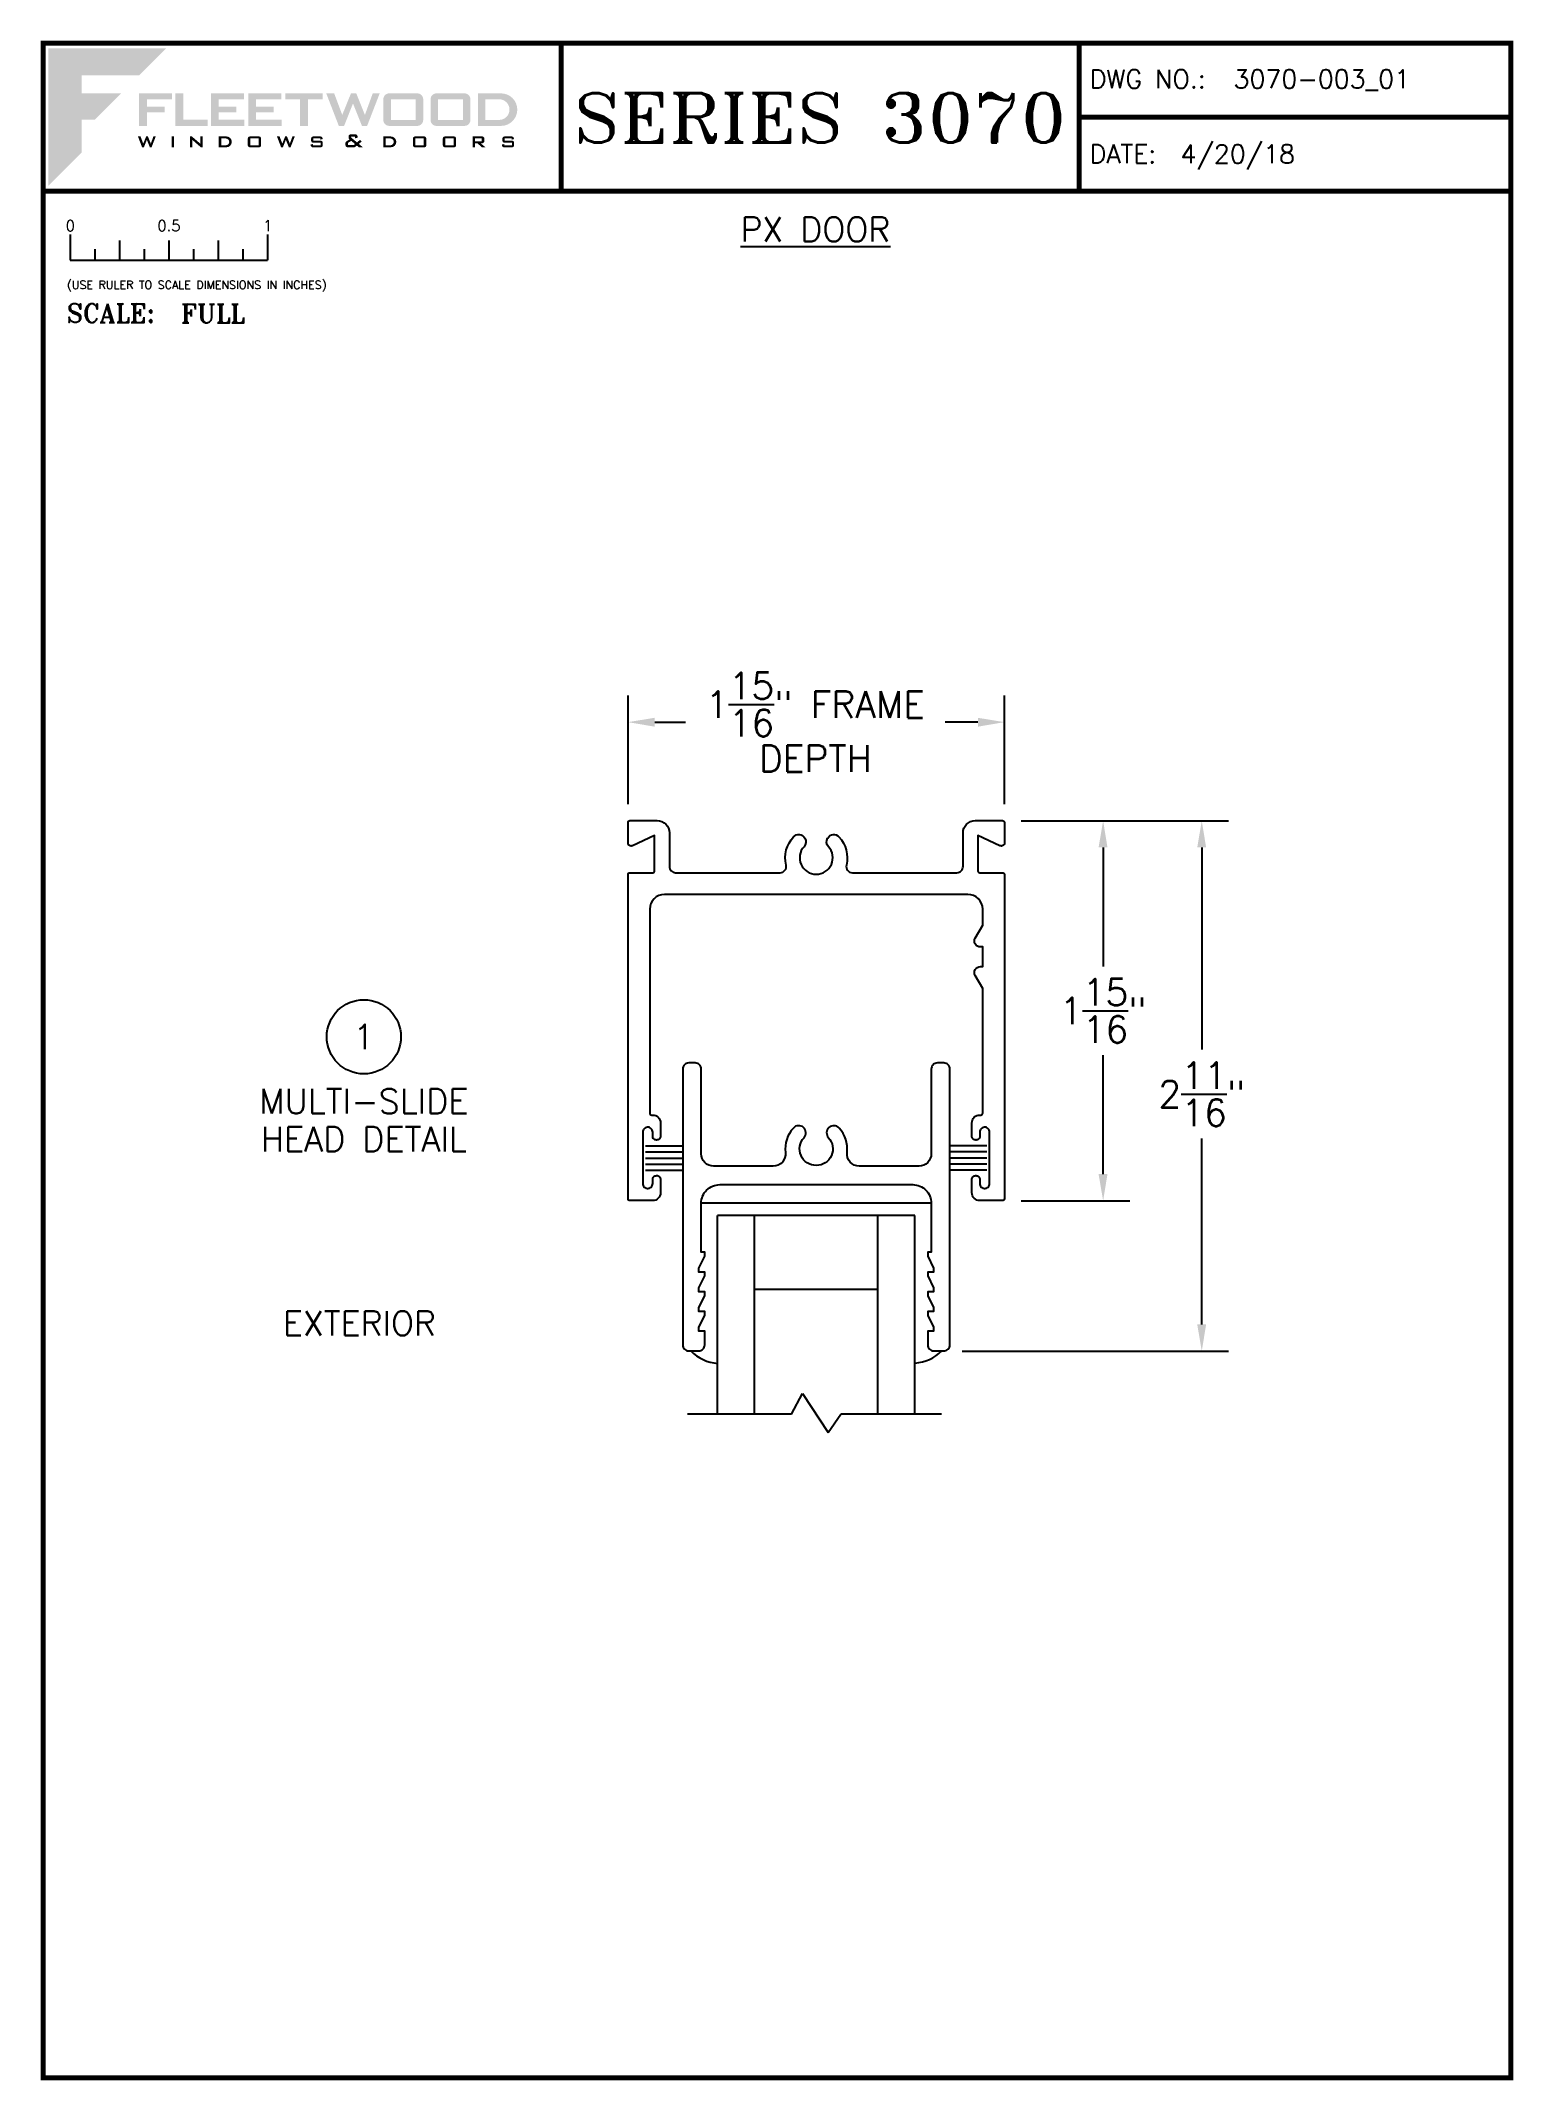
# Paper-space layout 'DETAIL 1' of a CAD drawing. Extents: x 0.3 to 7.8, y 0.1 to 10.4.
# The model-space entities are those that its viewports show. They can reach past a viewport. Long polylines and large blocks are cut down to what shows.
import ezdxf
from ezdxf.enums import TextEntityAlignment as Align

# ---------------------------------------------------------------- set-up
doc = ezdxf.new("R2010")
doc.units = 0
doc.header["$LTSCALE"] = 0.25
doc.header["$MEASUREMENT"] = 0
doc.layers.get('0').update_dxf_attribs({"linetype": 'CONTINUOUS'})
doc.layers.get('DEFPOINTS').update_dxf_attribs({"color": 1, "linetype": 'CONTINUOUS'})
for name, color, linetype in [('DIM', 7, 'CONTINUOUS'), ('FRAME', 1, 'CONTINUOUS'), ('GLASS-VINYL', 7, 'CONTINUOUS'), ('SEAL', 7, 'CONTINUOUS'), ('TEXT', 7, 'CONTINUOUS')]:
    doc.layers.add(name, color=color, linetype=linetype)
doc.layers.add('VP', color=40, linetype='CONTINUOUS', plot=False)
doc.layers.get('VP').off()
doc.styles.add('ROMANS', font='romans')
doc.styles.add('ROMANT', font='romant')
doc.styles.add('SIMPLEX-094', font='simplex.shx', dxfattribs={"height": 0.094})
doc.styles.get("Standard").update_dxf_attribs({"font": 'simplex.shx'})
doc.dimstyles.new('FULL SCALE', dxfattribs={"dimscale": 0.75, "dimtxt": 0.18, "dimasz": 0.18, "dimexe": 0.18, "dimexo": 0.125, "dimgap": 0.09, "dimtad": 0, "dimtih": 1, "dimtoh": 1, "dimdec": 4, "dimzin": 0, "dimdsep": 46, "dimlunit": 4, "dimtxsty": 'Standard', "dimcen": 0.09, "dimadec": 0, "dimazin": 0, "dimtfac": 1, "dimtdec": 4, "dimtofl": 0, "dimtmove": 0, "dimatfit": 3, "dimfxl": 0, "dimtolj": 1, "dimtzin": 0, "dimarcsym": 0})

# ---------------------------------------------------------------- blocks, each defined once
blk = doc.blocks.new('sectball')
blk.add_circle((0, 0), 0.125)
blk.add_attdef('NO', text='', height=0.062).set_placement((0, 0), align=Align.MIDDLE_CENTER)
for tag, p in [('LINE1', (0, -0.2588)), ('LINE2', (0, -0.3864)), ('LINE3', (0, -0.5214))]:
    blk.add_attdef(tag, text='', height=0.078).set_placement(p, align=Align.CENTER)
blk = doc.blocks.new('*D54')
at = {"layer": 'DEFPOINTS', "color": 0}
for p in [(5.185, 6.996), (3.277, 6.486), (5.185, 6.486)]:
    blk.add_point(p, dxfattribs=at)
at = {"layer": 'TEXT', "color": 0, "lineweight": -2}
for p, q in [((3.277, 6.58), (3.277, 7.131)), ((5.185, 6.58), (5.185, 7.131)), ((3.412, 6.996), (3.568, 6.996)), ((5.05, 6.996), (4.885, 6.996))]:
    blk.add_line(p, q, dxfattribs=at)
at = {"layer": 'TEXT', "color": 0}
for points in [[(3.412, 7.018), (3.412, 6.973), (3.277, 6.996)], [(5.05, 7.018), (5.05, 6.973), (5.185, 6.996)]]:
    blk.add_solid(points, dxfattribs=at)
at = {"layer": 'TEXT', "color": 0, "insert": (4.226, 6.996), "char_height": 0.135, "attachment_point": 5}
blk.add_mtext('\\A1;1{\\H1.000000x;\\S15/16;}" FRAME\\PDEPTH', dxfattribs=at)
blk = doc.blocks.new('*D55')
at = {"layer": 'DEFPOINTS', "color": 0}
for p in [(5.175, 6.496), (4.877, 3.808), (6.185, 3.808)]:
    blk.add_point(p, dxfattribs=at)
at = {"layer": 'TEXT', "color": 0, "lineweight": -2}
for p, q in [((5.269, 6.496), (6.32, 6.496)), ((6.185, 6.361), (6.185, 5.336)), ((6.185, 3.943), (6.185, 4.886)), ((4.971, 3.808), (6.32, 3.808))]:
    blk.add_line(p, q, dxfattribs=at)
at = {"layer": 'TEXT', "color": 0}
for points in [[(6.162, 6.361), (6.207, 6.361), (6.185, 6.496)], [(6.162, 3.943), (6.207, 3.943), (6.185, 3.808)]]:
    blk.add_solid(points, dxfattribs=at)
at = {"layer": 'TEXT', "color": 0, "insert": (6.185, 5.111), "char_height": 0.135, "attachment_point": 5}
blk.add_mtext('\\A1;2{\\H1.000000x;\\S11/16;}"', dxfattribs=at)
blk = doc.blocks.new('Fleetwood_Logo_6-10-15')
h = blk.add_hatch(color=154)
h.dxf.hatch_style = 1
h.paths.add_polyline_path([(0.2526, -0.0017), (0.0019, -0.0017), (0.0019, -0.2942), (0.0725, -0.2236), (0.0725, -0.1535), (0.1007, -0.1535), (0.1567, -0.0976), (0.0725, -0.0976), (0.0725, -0.0596), (0.1946, -0.0596)])
h = blk.add_hatch(color=251)
h.dxf.hatch_style = 1
h.paths.add_polyline_path([(0.2487, -0.1256), (0.2112, -0.1256), (0.2112, -0.1102), (0.2647, -0.1102), (0.2647, -0.0976), (0.1946, -0.0976), (0.1946, -0.1667), (0.2112, -0.1667), (0.2112, -0.1377), (0.2487, -0.1377)])
h = blk.add_hatch(color=251)
h.dxf.hatch_style = 1
h.paths.add_polyline_path([(0.2886, -0.0976), (0.272, -0.0976), (0.272, -0.1667), (0.3401, -0.1667), (0.3401, -0.1535), (0.2886, -0.1535)])
h = blk.add_hatch(color=251)
h.dxf.hatch_style = 1
h.paths.add_polyline_path([(0.4175, -0.0976), (0.3474, -0.0976), (0.3474, -0.1667), (0.4185, -0.1667), (0.4185, -0.1534), (0.364, -0.1534), (0.364, -0.1377), (0.4015, -0.1377), (0.4015, -0.1256), (0.364, -0.1256), (0.364, -0.1102), (0.4175, -0.1102)])
h = blk.add_hatch(color=251)
h.dxf.hatch_style = 1
h.paths.add_polyline_path([(0.4965, -0.0976), (0.4264, -0.0976), (0.4264, -0.1667), (0.4975, -0.1667), (0.4975, -0.1534), (0.443, -0.1534), (0.443, -0.1377), (0.4804, -0.1377), (0.4804, -0.1256), (0.443, -0.1256), (0.443, -0.1102), (0.4965, -0.1102)])
h = blk.add_hatch(color=251)
h.dxf.hatch_style = 1
h.paths.add_polyline_path([(0.5842, -0.0976), (0.5054, -0.0976), (0.5054, -0.1102), (0.5365, -0.1102), (0.5365, -0.1667), (0.5531, -0.1667), (0.5531, -0.1102), (0.5842, -0.1102)])
h = blk.add_hatch(color=251)
h.dxf.hatch_style = 1
h.paths.add_polyline_path([(0.6089, -0.0976), (0.5921, -0.0976), (0.6188, -0.1667), (0.63, -0.1667), (0.6489, -0.1192), (0.6679, -0.1667), (0.6789, -0.1667), (0.7056, -0.0976), (0.6908, -0.0976), (0.6742, -0.1433), (0.6558, -0.0976), (0.6446, -0.0976), (0.6261, -0.1433)])
h = blk.add_hatch(color=251)
h.dxf.hatch_style = 1
h.paths.add_polyline_path([(0.7853, -0.0976), (0.726, -0.0976, 0.414214), (0.7133, -0.1102), (0.7133, -0.154, 0.414214), (0.726, -0.1667), (0.7853, -0.1667, 0.414214), (0.798, -0.154), (0.798, -0.1102, 0.414214)])
h.paths.add_polyline_path([(0.7819, -0.1102), (0.7819, -0.154), (0.7294, -0.154), (0.7294, -0.1102)], flags=16)
h = blk.add_hatch(color=251)
h.dxf.hatch_style = 1
h.paths.add_polyline_path([(0.8856, -0.0976), (0.8262, -0.0976, 0.414214), (0.8136, -0.1102), (0.8136, -0.154, 0.414214), (0.8262, -0.1667), (0.8856, -0.1667, 0.414214), (0.8982, -0.154), (0.8982, -0.1102, 0.414214)])
h.paths.add_polyline_path([(0.8822, -0.1102), (0.8822, -0.154), (0.8296, -0.154), (0.8296, -0.1102)], flags=16)
h = blk.add_hatch(color=251)
h.dxf.hatch_style = 1
h.paths.add_polyline_path([(0.9632, -0.0976), (0.914, -0.0976), (0.914, -0.1667), (0.9632, -0.1667, 1)])
h.paths.add_polyline_path([(0.9301, -0.1102), (0.9593, -0.1102, -1), (0.9593, -0.154), (0.9301, -0.154)], flags=16)
h = blk.add_hatch(color=7)
h.dxf.hatch_style = 1
h.paths.add_polyline_path([(0.2301, -0.1891), (0.2251, -0.1891), (0.2196, -0.2043), (0.2134, -0.1891), (0.2097, -0.1891), (0.2035, -0.2043), (0.1978, -0.1891), (0.1922, -0.1891), (0.2011, -0.2121), (0.2048, -0.2121), (0.2112, -0.1963), (0.2175, -0.2121), (0.2212, -0.2121)])
h = blk.add_hatch(color=7)
h.dxf.hatch_style = 1
h.paths.add_polyline_path([(0.2691, -0.1891), (0.2637, -0.1891), (0.2637, -0.2118), (0.2637, -0.2121), (0.2691, -0.2121)])
h = blk.add_hatch(color=7)
h.dxf.hatch_style = 1
h.paths.add_polyline_path([(0.3077, -0.1964), (0.3259, -0.2121), (0.3298, -0.2121), (0.3298, -0.1891), (0.325, -0.1891), (0.325, -0.2047), (0.3067, -0.1891), (0.3029, -0.1891), (0.3029, -0.2121), (0.3077, -0.2121)])
h = blk.add_hatch(color=7)
h.dxf.hatch_style = 1
h.paths.add_polyline_path([(0.3801, -0.1891), (0.3637, -0.1891), (0.3637, -0.2121), (0.3801, -0.2121, 1)])
h.paths.add_polyline_path([(0.3691, -0.2079), (0.3691, -0.1933), (0.3788, -0.1933, -1), (0.3788, -0.2079)], flags=16)
h = blk.add_hatch(color=7)
h.dxf.hatch_style = 1
h.paths.add_polyline_path([(0.4537, -0.2079), (0.4537, -0.1933, 0.414214), (0.4495, -0.1891), (0.4297, -0.1891, 0.414214), (0.4255, -0.1933), (0.4255, -0.2079, 0.414214), (0.4297, -0.2121), (0.4495, -0.2121, 0.414214)])
h.paths.add_polyline_path([(0.4308, -0.2079), (0.4308, -0.1933), (0.4484, -0.1933), (0.4484, -0.2079)], flags=16)
h = blk.add_hatch(color=7)
h.dxf.hatch_style = 1
h.paths.add_polyline_path([(0.5253, -0.1891), (0.5203, -0.1891), (0.5148, -0.2043), (0.5087, -0.1891), (0.5049, -0.1891), (0.4988, -0.2043), (0.493, -0.1891), (0.4874, -0.1891), (0.4963, -0.2121), (0.5001, -0.2121), (0.5064, -0.1963), (0.5127, -0.2121), (0.5164, -0.2121)])
h = blk.add_hatch(color=7)
h.dxf.hatch_style = 1
h.paths.add_polyline_path([(0.5801, -0.1891), (0.5643, -0.1891, 0.414214), (0.56, -0.1933), (0.56, -0.1981, 0.414214), (0.5643, -0.2024), (0.58, -0.2024), (0.58, -0.2078), (0.5637, -0.2078), (0.5637, -0.2052), (0.5591, -0.2062), (0.5591, -0.2078, 0.414214), (0.5634, -0.2121), (0.5805, -0.2121, 0.414214), (0.5848, -0.2078), (0.5848, -0.2024, 0.414214), (0.5805, -0.1982), (0.5648, -0.1982), (0.5648, -0.193), (0.5798, -0.193), (0.5798, -0.1958), (0.5843, -0.1948), (0.5843, -0.1933, 0.414214)])
h = blk.add_hatch(color=7)
h.dxf.hatch_style = 1
h.paths.add_polyline_path([(0.645, -0.1913, -0.222262), (0.6447, -0.1906), (0.6447, -0.1892), (0.6535, -0.1892), (0.6535, -0.193), (0.6587, -0.1918), (0.6587, -0.189, 0.414214), (0.6544, -0.1847), (0.6437, -0.1847, 0.414214), (0.6394, -0.189), (0.6394, -0.1922, 0.222262), (0.6407, -0.1948), (0.6415, -0.1955), (0.6345, -0.1998, 0.260684), (0.6329, -0.2027), (0.6329, -0.2078, 0.414214), (0.6372, -0.2121), (0.6514, -0.2121, 0.17577), (0.6536, -0.2113), (0.657, -0.2085), (0.6614, -0.2121), (0.6699, -0.2121), (0.6613, -0.2049), (0.6676, -0.1997), (0.6637, -0.1964), (0.6574, -0.2017)])
h.paths.add_polyline_path([(0.6532, -0.2052), (0.6509, -0.2072, -0.17577), (0.6502, -0.2074), (0.6382, -0.2074), (0.6382, -0.2033, -0.260684), (0.6387, -0.2025), (0.6451, -0.1985)], flags=16)
h = blk.add_hatch(color=7)
h.dxf.hatch_style = 1
h.paths.add_polyline_path([(0.7294, -0.1891), (0.713, -0.1891), (0.713, -0.2121), (0.7294, -0.2121, 1)])
h.paths.add_polyline_path([(0.7184, -0.2079), (0.7184, -0.1933), (0.7281, -0.1933, -1), (0.7281, -0.2079)], flags=16)
h = blk.add_hatch(color=7)
h.dxf.hatch_style = 1
h.paths.add_polyline_path([(0.8045, -0.2079), (0.8045, -0.1933, 0.414214), (0.8003, -0.1891), (0.7805, -0.1891, 0.414214), (0.7763, -0.1933), (0.7763, -0.2079, 0.414214), (0.7805, -0.2121), (0.8003, -0.2121, 0.414214)])
h.paths.add_polyline_path([(0.7816, -0.2079), (0.7816, -0.1933), (0.7992, -0.1933), (0.7992, -0.2079)], flags=16)
h = blk.add_hatch(color=7)
h.dxf.hatch_style = 1
h.paths.add_polyline_path([(0.8678, -0.2079), (0.8678, -0.1933, 0.414214), (0.8636, -0.1891), (0.8438, -0.1891, 0.414214), (0.8396, -0.1933), (0.8396, -0.2079, 0.414214), (0.8438, -0.2121), (0.8636, -0.2121, 0.414214)])
h.paths.add_polyline_path([(0.8449, -0.2079), (0.8449, -0.1933), (0.8624, -0.1933), (0.8624, -0.2079)], flags=16)
h = blk.add_hatch(color=7)
h.dxf.hatch_style = 1
h.paths.add_polyline_path([(0.9277, -0.1993), (0.9277, -0.1933, 0.414214), (0.9235, -0.1891), (0.9028, -0.1891), (0.9028, -0.2121), (0.9082, -0.2121), (0.9082, -0.2035), (0.9131, -0.2035), (0.9224, -0.2121), (0.9303, -0.2121), (0.9197, -0.2035), (0.9235, -0.2035, 0.414214)])
h.paths.add_polyline_path([(0.9082, -0.1993), (0.9082, -0.1933), (0.9214, -0.1933, -0.414214), (0.9224, -0.1943), (0.9224, -0.1983, -0.414214), (0.9214, -0.1993)], flags=16)
h = blk.add_hatch(color=7)
h.dxf.hatch_style = 1
h.paths.add_polyline_path([(0.9867, -0.1982), (0.971, -0.1982), (0.971, -0.193), (0.9859, -0.193), (0.9859, -0.1958), (0.9905, -0.1948), (0.9905, -0.1933, 0.414214), (0.9863, -0.1891), (0.9705, -0.1891, 0.414214), (0.9662, -0.1933), (0.9662, -0.1981, 0.414214), (0.9705, -0.2024), (0.9862, -0.2024), (0.9862, -0.2078), (0.9699, -0.2078), (0.9699, -0.2052), (0.9653, -0.2062), (0.9653, -0.2078, 0.414214), (0.9696, -0.2121), (0.9867, -0.2121, 0.414214), (0.991, -0.2078), (0.991, -0.2024, 0.414214)])
blk = doc.blocks.new('A-SIZE_P')
at = {"const_width": 0.025}
blk.add_lwpolyline([(0.313, 0.125), (7.751, 0.125), (7.751, 10.437), (0.313, 10.437)], close=True, dxfattribs=at)
for points in [[(2.938, 10.437), (2.938, 9.687)], [(5.563, 10.437), (5.563, 9.687)], [(5.563, 10.062), (7.751, 10.062)], [(0.313, 9.687), (7.751, 9.687)]]:
    blk.add_lwpolyline(points, dxfattribs=at)
at = {"xscale": 2.387023416083395, "yscale": 2.387023416083395, "zscale": 2.387023416083395}
blk.add_blockref('Fleetwood_Logo_6-10-15', (0.334, 10.416), dxfattribs=at)
for s, style, p in [('DWG NO.:', 'SIMPLEX-094', (5.617, 10.209)), ('DATE:', 'SIMPLEX-094', (5.616, 9.829)), ('SCALE:', 'ROMANT', (0.433, 9.022))]:
    blk.add_text(s, height=0.094, dxfattribs=dict(style=style)).set_placement(p)
for tag, p, style in [('DWG_NO', (6.346, 10.209), 'SIMPLEX-094'), ('DATE', (6.077, 9.829), 'SIMPLEX-094'), ('SCALE', (1.011, 9.02), 'ROMANT')]:
    blk.add_attdef(tag, p, '', height=0.094, dxfattribs=dict(style=style))
for tag, height, style, width, p, p2 in [('DWG_NO_F', 0.094, 'SIMPLEX-094', 1.745692, (6.347, 10.209), (7.683, 10.209)), ('PRODUCT', 0.25, 'ROMANT', 1.390728, (3.001, 9.934), (5.5, 9.934))]:
    blk.add_attdef(tag, text='', height=height, dxfattribs=dict(style=style, width=width)).set_placement(p, p2, align=Align.FIT)
blk = doc.blocks.new('Full')
for p, q in [((0.137, -0.219), (0.137, -0.35)), ((0.262, -0.294), (0.262, -0.35)), ((0.387, -0.249), (0.387, -0.35)), ((0.512, -0.294), (0.512, -0.35)), ((0.637, -0.249), (0.637, -0.35)), ((0.762, -0.294), (0.762, -0.35)), ((0.887, -0.249), (0.887, -0.35)), ((1.012, -0.294), (1.012, -0.35)), ((1.137, -0.219), (1.137, -0.35)), ((0.137, -0.35), (1.137, -0.35))]:
    blk.add_line(p, q)
for s, p in [('0', (0.137, -0.219)), ('0.5', (0.637, -0.219)), ('1', (1.137, -0.219))]:
    blk.add_text(s, height=0.055).set_placement(p, align=Align.BOTTOM_CENTER)
at = {"style": 'ROMANS'}
blk.add_text('(USE RULER TO SCALE DIMENSIONS IN INCHES)', height=0.04115, dxfattribs=at).set_placement((0.12, -0.495))
blk = doc.blocks.new('*D105')
at = {"layer": 'DEFPOINTS', "color": 0}
for p in [(5.175, 6.496), (5.175, 4.57), (5.685, 4.57)]:
    blk.add_point(p, dxfattribs=at)
at = {"layer": 'DIM', "color": 0, "lineweight": -2}
for p, q in [((5.269, 6.496), (5.82, 6.496)), ((5.685, 6.361), (5.685, 5.758)), ((5.685, 4.705), (5.685, 5.308)), ((5.269, 4.57), (5.82, 4.57))]:
    blk.add_line(p, q, dxfattribs=at)
at = {"layer": 'DIM', "color": 0}
for points in [[(5.662, 6.361), (5.707, 6.361), (5.685, 6.496)], [(5.662, 4.705), (5.707, 4.705), (5.685, 4.57)]]:
    blk.add_solid(points, dxfattribs=at)
at = {"layer": 'DIM', "color": 0, "insert": (5.685, 5.533), "char_height": 0.135, "attachment_point": 5}
blk.add_mtext('\\A1;1{\\H1.000000x;\\S15/16;}"', dxfattribs=at)
blk = doc.blocks.new('3004 STD TOP-RAIL')
at = {"color": 5}
blk.add_lwpolyline([(-0.116, 0.106), (-0.116, 0.106, 0.216769), (-0.156, -0.018, -0.448133), (-0.218, -0.087), (-0.521, -0.087, -0.414214), (-0.583, -0.025), (-0.583, 0.405, 0.414214), (-0.614, 0.436), (-0.646, 0.436, 0.414214), (-0.677, 0.405), (-0.677, -0.993, 0.414214), (-0.646, -1.024), (-0.596, -1.024, 0.414214), (-0.565, -0.993), (-0.565, -0.924), (-0.595, -0.924), (-0.595, -0.904), (-0.565, -0.844), (-0.565, -0.824), (-0.595, -0.824), (-0.595, -0.804), (-0.565, -0.744), (-0.565, -0.724), (-0.595, -0.724), (-0.595, -0.704), (-0.565, -0.644), (-0.565, -0.624), (-0.595, -0.624), (-0.595, -0.604), (-0.565, -0.544), (-0.565, -0.524), (-0.583, -0.524), (-0.583, -0.275, -0.414214), (-0.489, -0.181), (0, -0.181), (0.489, -0.181, -0.414214), (0.583, -0.275), (0.583, -0.524), (0.565, -0.524), (0.565, -0.544), (0.595, -0.604), (0.595, -0.624), (0.565, -0.624), (0.565, -0.644), (0.595, -0.704), (0.595, -0.724), (0.565, -0.724), (0.565, -0.744), (0.595, -0.804), (0.595, -0.824), (0.565, -0.824), (0.565, -0.844), (0.595, -0.904), (0.595, -0.924), (0.565, -0.924), (0.565, -0.993, 0.414214), (0.596, -1.024), (0.646, -1.024, 0.414214), (0.677, -0.993), (0.677, 0.405, 0.414214), (0.646, 0.436), (0.614, 0.436, 0.414214), (0.583, 0.405), (0.583, -0.025, -0.414214), (0.521, -0.087), (0.218, -0.087, -0.448133), (0.156, -0.018, 0.216769), (0.116, 0.106, 0.999998), (0.062, 0.057, -0.651692), (0, -0.084, -0.651692), (-0.062, 0.057, 0.999998), (-0.116, 0.106), (-0.116, 0.106)], format="xyb", dxfattribs=at)
blk = doc.blocks.new('3046 MS HEAD SINGLE TRACK')
blk.add_lwpolyline([(1.76, 1.095), (1.898, 1.095, -0.414214), (1.908, 1.085), (1.908, 0.982, -0.546624), (1.885, 0.968), (1.773, 1.02), (1.773, 0.842, 0.414214), (1.783, 0.831), (1.898, 0.831, -0.414214), (1.908, 0.822), (1.908, -0.821, -0.414214), (1.898, -0.831), (1.783, -0.831, -0.414214), (1.743, -0.791), (1.743, -0.724, -0.414214), (1.762, -0.704), (1.764, -0.704, -0.414214), (1.783, -0.724), (1.783, -0.745, 0.414214), (1.807, -0.769), (1.808, -0.769, 0.414214), (1.833, -0.745), (1.833, -0.484, 0.414214), (1.808, -0.459), (1.807, -0.459, 0.414214), (1.783, -0.484), (1.783, -0.505, -0.414214), (1.764, -0.524), (1.763, -0.524, -0.414214), (1.743, -0.504), (1.743, -0.437, -0.414214), (1.783, -0.397), (1.788, -0.397, 0.414214), (1.798, -0.387), (1.798, 0.245), (1.76, 0.31, -0.57735), (1.786, 0.355), (1.798, 0.355), (1.798, 0.455), (1.786, 0.455, -0.57735), (1.76, 0.5), (1.798, 0.566), (1.798, 0.646, 0.414214), (1.723, 0.721), (0.185, 0.721, 0.414214), (0.11, 0.646), (0.11, -0.387, 0.414214), (0.12, -0.397), (0.125, -0.397, -0.414214), (0.165, -0.437), (0.165, -0.504, -0.414214), (0.145, -0.524), (0.144, -0.524, -0.414214), (0.125, -0.505), (0.125, -0.484, 0.414214), (0.1, -0.459), (0.099, -0.459, 0.414214), (0.075, -0.484), (0.075, -0.745, 0.414214), (0.099, -0.769), (0.1, -0.769, 0.414214), (0.125, -0.745), (0.125, -0.724, -0.414214), (0.144, -0.704), (0.145, -0.704, -0.414214), (0.165, -0.724), (0.165, -0.791, -0.414214), (0.125, -0.831), (0.01, -0.831, -0.414214), (0, -0.821), (0, 0.822, -0.414214), (0.01, 0.831), (0.125, 0.831, 0.414214), (0.135, 0.842), (0.135, 1.02), (0.023, 0.968, -0.546624), (0, 0.982), (0, 1.085, -0.414214), (0.01, 1.095), (0.148, 1.095, -0.414214), (0.21, 1.033), (0.21, 0.863, 0.414214), (0.241, 0.831), (0.771, 0.831, 0.485225), (0.801, 0.87, -0.250378), (0.839, 1.013, -0.505732), (0.896, 1.007), (0.897, 1.006, -0.327538), (0.892, 0.963, 0.652778), (0.954, 0.823, 0.652778), (1.016, 0.963, -0.327538), (1.011, 1.006), (1.012, 1.007, -0.505732), (1.069, 1.013, -0.250378), (1.107, 0.87, 0.485225), (1.137, 0.831), (1.667, 0.831, 0.414214), (1.698, 0.863), (1.698, 1.033, -0.414214)], format="xyb", close=True)

msp = doc.modelspace()

# ---------------------------------------------------------------- linework, layer by layer
at = {"layer": 'GLASS-VINYL'}
for p, q in [((-2.334, 18.5), (-3.5, 18.5)), ((-2.417, 18.438), (-3.417, 18.438)), ((-3.417, 17.43), (-3.417, 18.438)), ((-3.23, 17.43), (-3.23, 18.438)), ((-2.605, 17.43), (-2.605, 18.438)), ((-2.417, 17.43), (-2.417, 18.438)), ((-2.605, 18.063), (-3.23, 18.063)), ((-3.042, 17.43), (-2.986, 17.535)), ((-2.986, 17.535), (-2.856, 17.338)), ((-3.042, 17.43), (-3.569, 17.43)), ((-2.856, 17.338), (-2.792, 17.43)), ((-2.282, 17.43), (-2.792, 17.43))]:
    msp.add_line(p, q, dxfattribs=at)
for centre, start, end in [((-3.399, 17.905), 224.9356, 265.1823), ((-2.433, 17.907), 274.2808, 314.2526)]:
    msp.add_arc(centre, 0.218, start, end, dxfattribs=at)
at = {"layer": 'SEAL'}
for p, q in [((-3.782, 18.791), (-3.594, 18.791)), ((-3.782, 18.76), (-3.594, 18.76)), ((-3.782, 18.729), (-3.594, 18.729)), ((-2.052, 18.791), (-2.24, 18.791)), ((-2.052, 18.76), (-2.24, 18.76)), ((-2.052, 18.729), (-2.24, 18.729)), ((-3.782, 18.698), (-3.594, 18.698)), ((-3.782, 18.667), (-3.594, 18.667)), ((-2.052, 18.698), (-2.24, 18.698)), ((-2.052, 18.667), (-2.24, 18.667))]:
    msp.add_line(p, q, dxfattribs=at)

# ---------------------------------------------------------------- block references
msp.add_blockref('3004 STD TOP-RAIL', (-2.917, 18.775))
at = {"layer": 'FRAME'}
msp.add_blockref('3046 MS HEAD SINGLE TRACK', (-3.871, 19.344), dxfattribs=at)

psp = doc.layouts.new('DETAIL 1')

# ---------------------------------------------------------------- block references
at = {"layer": 'DIM'}
ref = psp.add_blockref('A-SIZE_P', (0, 0), dxfattribs=at)
ref.add_attrib('DATE', '4/20/18', (6.07741, 9.82884), dxfattribs={"layer": '0', "height": 0.094, "style": 'SIMPLEX-094'})
ref.add_attrib('SCALE', 'FULL', (1.01101, 9.02035), dxfattribs={"layer": '0', "height": 0.094, "style": 'ROMANT'})
ref.add_attrib('PRODUCT', 'SERIES 3070', dxfattribs={"layer": '0', "height": 0.25, "style": 'ROMANT', "width": 0.981308}).set_placement((3.0005, 9.93352), (5.5005, 9.93352), align=Align.FIT)
ref.add_attrib('DWG_NO', '3070-003_01', (6.34634, 10.20879), dxfattribs={"layer": '0', "height": 0.094, "style": 'SIMPLEX-094'})
psp.add_blockref('Full', (0.313, 9.687), dxfattribs=at)
at = {"layer": 'TEXT'}
ref = psp.add_blockref('sectball', (1.93797, 5.40127), dxfattribs=dict(at, xscale=1.503999999999998, yscale=1.503999999999998, zscale=1.503999999999998))
ref.add_attrib('NO', '1', dxfattribs={"layer": '0', "height": 0.125}).set_placement((1.93797, 5.40127), align=Align.MIDDLE_CENTER)
ref.add_attrib('LINE1', 'MULTI-SLIDE', dxfattribs={"layer": '0', "height": 0.125}).set_placement((1.93797, 5.012), align=Align.CENTER)
ref.add_attrib('LINE2', 'HEAD DETAIL', dxfattribs={"layer": '0', "height": 0.125}).set_placement((1.93797, 4.82018), align=Align.CENTER)

# ---------------------------------------------------------------- texts
psp.add_text('EXTERIOR', height=0.124, dxfattribs=at).set_placement((1.91599, 3.88726), align=Align.CENTER)
at = {"layer": 'TEXT', "insert": (4.22684, 9.49365), "char_height": 0.124, "width": 1.2194, "attachment_point": 5}
psp.add_mtext('{\\LPX DOOR}', dxfattribs=at)

# ---------------------------------------------------------------- dimensions: what is measured, and where the dimension line sits
at = {"layer": 'DIM'}
dim = psp.add_linear_dim(base=(5.68487, 4.56977), p1=(5.17487, 6.49577), p2=(5.17487, 4.56977), angle=90, dimstyle='FULL SCALE', dxfattribs=at)
dim.commit()
dim.dimension.update_dxf_attribs({"geometry": '*D105', "text_midpoint": (5.68487, 5.53277), "dimtype": 160})
at = {"layer": 'TEXT'}
dim = psp.add_linear_dim(base=(5.18487, 6.99577), p1=(3.27687, 6.48577), p2=(5.18487, 6.48577), text='<> FRAME\\PDEPTH', dimstyle='FULL SCALE', dxfattribs=at)
dim.commit()
dim.dimension.update_dxf_attribs({"geometry": '*D54', "text_midpoint": (4.22646, 6.99577), "dimtype": 160})
dim = psp.add_linear_dim(base=(6.18487, 3.80827), p1=(5.17487, 6.49577), p2=(4.87687, 3.80827), angle=90, dimstyle='FULL SCALE', dxfattribs=at)
dim.commit()
dim.dimension.update_dxf_attribs({"geometry": '*D55', "text_midpoint": (6.18487, 5.11147), "dimtype": 160})

# ---------------------------------------------------------------- viewports
at = {"layer": 'VP'}
psp.add_viewport(center=(4.51263, 5.15967), size=(3.10785, 3.679487), view_center_point=(-2.63525, 19.10193), view_height=3.679487, dxfattribs=at)

doc.saveas('drawing.dxf')
